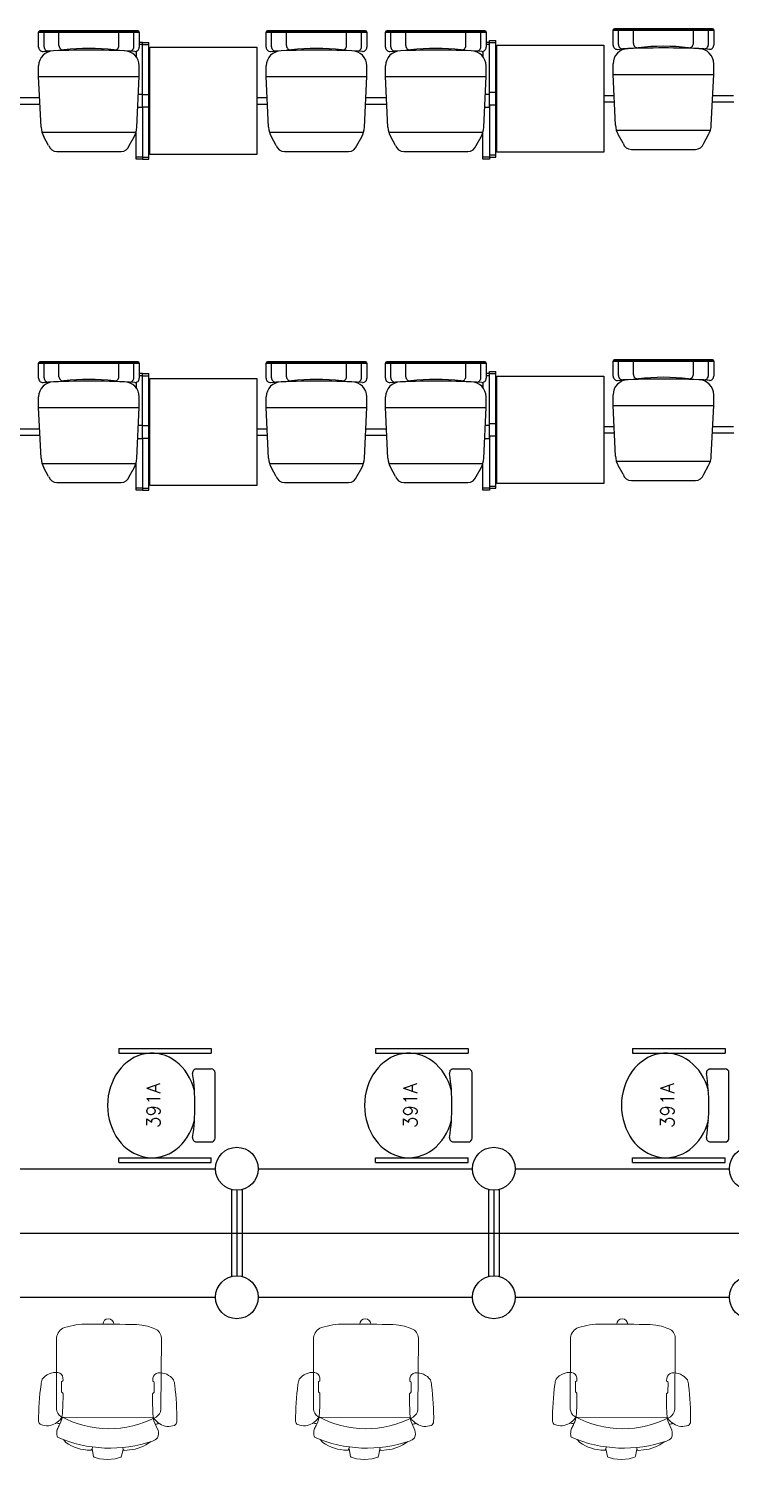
# Model space of a CAD drawing. Header units: inches. Extents: x 478327 to 492265, y -26791 to -22136.
# Drawn here: x 481550.1 to 481697.5, y -23527 to -23225.7 of the extents above; entities that cross this region are included whole.
import ezdxf
from ezdxf.enums import TextEntityAlignment as Align

# ---------------------------------------------------------------- set-up
doc = ezdxf.new("R2010")
doc.units = ezdxf.units.IN
doc.header["$MEASUREMENT"] = 0
doc.layers.add('A-furniture', color=8, linetype='Continuous', lineweight=9)
for name, color, linetype in [('I-WALL-IN', 3, 'Continuous'), ('MAR122', 9, 'Continuous'), ('MAR22', 255, 'Continuous')]:
    doc.layers.add(name, color=color, linetype=linetype)
doc.styles.add('ROMANS', font='romans')

# ---------------------------------------------------------------- blocks, each defined once
blk = doc.blocks.new('391A')
at = {"layer": 'MAR22'}
for p, q in [((-293.5, -86.6), (-293.5, -567)), ((-293.5, -86.6), (-269.5, -86.6)), ((-269.5, -86.6), (-269.5, -567)), ((273.6, -86.6), (273.6, -567)), ((297.6, -86.6), (273.6, -86.6)), ((297.6, -86.6), (297.6, -567)), ((-187.4, -490.1), (-187.4, -566.9)), ((191.4, -490.1), (191.4, -566.9)), ((-293.5, -567), (-269.5, -567)), ((-167.4, -586.9), (171.4, -586.9)), ((297.6, -567), (273.6, -567))]:
    blk.add_line(p, q, dxfattribs=at)
for centre, radius, start, end in [((-167.4, -490.1), 20, 81.58713, 180), ((2, 655.3), 1137.9, 261.58713, 278.41287), ((171.4, -490.1), 20, 0, 98.41287), ((-167.4, -566.9), 20, 180, 270), ((171.4, -566.9), 20, 270, 0)]:
    blk.add_arc(centre, radius, start, end, dxfattribs=at)
blk.add_ellipse((2, -259.2), major_axis=(-271.1, 0), ratio=0.849159, start_param=1.857345, end_param=7.567433, dxfattribs=at)
at = {"layer": 'MAR122', "linetype": 'Continuous', "style": 'ROMANS'}
for tag, flags, p in [('PRODNUM', 8, (1.6, -302.1)), ('COLOR', 1, (1.6, -415.4))]:
    blk.add_attdef(tag, text='', height=70, dxfattribs=dict(at, flags=flags)).set_placement(p, align=Align.CENTER)
blk = doc.blocks.new('A$C6A0E07C9')
at = {"layer": 'A-furniture'}
for p, q in [((-0.2138, 0.2718), (0.1182, 0.2876)), ((-0.2691, 0.1773), (-0.2664, 0.2046)), ((-0.0121, 0.2424), (-0.025, 0.2422)), ((-0.0115, 0.2426), (-0.0121, 0.2424)), ((-0.0112, 0.2428), (-0.0115, 0.2426)), ((-0.0079, 0.2484), (-0.0112, 0.2428)), ((0.0377, 0.2515), (-0.0033, 0.2499)), ((0.0418, 0.2505), (0.045, 0.2473)), ((0.045, 0.2473), (0.0464, 0.2461)), ((0.0464, 0.2461), (0.0478, 0.2453)), ((0.0478, 0.2453), (0.0485, 0.2451)), ((0.1585, 0.2497), (0.1792, -0.1667)), ((0.3152, 0.1516), (0.3188, 0.1294)), ((0.3146, 0.1213), (0.3056, 0.1197)), ((0.3131, 0.1211), (0.3466, 0.116)), ((0.3514, 0.1128), (0.36, 0.0876)), ((0.36, 0.0876), (0.3659, 0.0513)), ((-0.2907, 0.0196), (-0.2893, 0.0294)), ((-0.2883, 0.01), (-0.2907, 0.0196)), ((-0.2893, 0.0294), (-0.2841, 0.0379)), ((-0.2824, 0.002), (-0.2883, 0.01)), ((-0.2841, 0.0379), (-0.2762, 0.0438)), ((-0.2739, -0.003), (-0.2824, 0.002)), ((-0.2762, 0.0438), (-0.2666, 0.0462)), ((0.3636, 0.0146), (0.3576, -0.0113)), ((0.3659, 0.0513), (0.3636, 0.0146)), ((-0.2641, -0.0045), (-0.2739, -0.003)), ((0.3108, -0.0224), (0.3218, -0.0234)), ((0.3197, -0.023), (0.3546, -0.0146)), ((0.3546, -0.0146), (0.3564, -0.0132)), ((0.3564, -0.0132), (0.3576, -0.0113)), ((-0.1895, -0.2174), (0.1433, -0.1996)), ((0.0087, -0.176), (-0.0042, -0.1772)), ((0.0094, -0.1763), (0.0087, -0.176)), ((0.0097, -0.1764), (0.0094, -0.1763)), ((0.0135, -0.1816), (0.0097, -0.1764)), ((0.0591, -0.1802), (0.0183, -0.1827)), ((0.0631, -0.1788), (0.066, -0.1753)), ((0.066, -0.1753), (0.0673, -0.174)), ((0.0673, -0.174), (0.0686, -0.173)), ((0.0686, -0.173), (0.0692, -0.1728)), ((0.2962, -0.1472), (0.2839, -0.1595))]:
    blk.add_line(p, q, dxfattribs=at)
for centre, radius, start, end in [((0.0274, 0.2777), 0.0792, 129.49988, 189.11522), ((0.0065, 0.2825), 0.0635, 94.07923, 117.59377), ((0.2241, -0.8917), 1.2574, 92.35943, 100.17565), ((0.1721, 0.3454), 0.0192, 28.12557, 89.24362), ((0.1209, 0.3234), 0.0749, 330.37939, 24.51295), ((-0.21, 0.2233), 0.0487, 94.52598, 161.01093), ((0.117, 0.2414), 0.0463, 34.09018, 88.4441), ((0.1077, 0.3263), 0.0879, 309.67257, 333.02228), ((-1.1254, 2.7931), 2.8487, 297.11573, 298.06946), ((-0.9196, -0.0126), 1.143, 14.09314, 15.00562), ((0.2336, 0.2226), 0.0597, 72.52818, 107.70113), ((0.1951, 0.2221), 0.0806, 25.51985, 45.53867), ((0.5941, -0.0351), 0.8932, 162.12026, 164.43231), ((-0.0222, 0.2712), 0.0292, 192.00474, 264.44095), ((-0.0038, 0.2437), 0.00623, 84.84548, 131.31741), ((0.0374, 0.2414), 0.0101, 64.52807, 88.63913), ((0.0007, 1.5534), 1.3091, 272.08986, 276.67605), ((0.1493, 0.274), 0.0211, 279.8693, 313.34338), ((-0.2488, 0.0248), 0.4712, 334.59734, 30.97321), ((0.1704, 0.2449), 0.0129, 130.13659, 158.01734), ((0.1866, 0.1808), 0.0779, 100.05254, 108.26721), ((-0.3014, 0.0263), 0.6141, 339.61076, 22.04666), ((0.1276, 0.1249), 0.1894, 8.09249, 40.8276), ((0.1816, 0.1421), 0.4521, 175.52891, 182.09908), ((72.2191, 3.6268), 72.5738, 182.765274, 182.924882), ((0.31, 0.1288), 0.0088, 301.08798, 3.16667), ((0.3467, 0.1108), 0.00513, 22.81842, 91.00758), ((0.1162, -0.0378), 0.2107, 328.69616, 1.80788), ((0.3177, -0.0315), 0.00903, 2.12372, 63.37094), ((0.0809, -0.0616), 0.3414, 182.48103, 200.75528), ((-0.1856, -0.1603), 0.0572, 202.88209, 266.11689), ((0.0015, -0.2058), 0.0292, 101.25248, 173.68869), ((0.0171, -0.1766), 0.00623, 234.37601, 280.84795), ((0.0579, -0.1702), 0.0101, 277.0543, 301.16536), ((0.1515, -1.4793), 1.3091, 89.01739, 93.60357), ((0.138, -0.155), 0.0449, 276.79393, 330.15211), ((0.1724, -0.1915), 0.0211, 52.35005, 85.82413), ((0.197, -0.1553), 0.0211, 212.66016, 229.03524), ((0.1633, -0.2919), 0.1223, 63.05477, 80.63565), ((0.1362, -0.2476), 0.0879, 32.67116, 56.02087), ((-0.9196, -0.0126), 1.143, 350.69637, 351.61264), ((0.1491, -0.2435), 0.0749, 341.18048, 35.31404), ((0.3239, 0.0551), 0.2601, 246.15386, 250.81737), ((0.249, -0.1528), 0.0392, 254.29981, 275.99109), ((0.2537, -0.1401), 0.0518, 269.3553, 293.37881), ((0.0516, -0.2073), 0.0792, 176.57822, 236.19355), ((0.2022, -0.2604), 0.0192, 276.44982, 337.56787), ((0.0312, -0.2142), 0.0635, 248.09967, 271.6142), ((0.1312, 0.9758), 1.2574, 265.51777, 273.33401)]:
    blk.add_arc(centre, radius, start, end, dxfattribs=at)

msp = doc.modelspace()

# ---------------------------------------------------------------- linework, layer by layer
at = {"color": 7, "linetype": 'Continuous'}
for p, q in [((481573.062, -23226.196, 3.812), (481552.452, -23226.196, 3.812)), ((481620.886, -23226.196, 3.812), (481600.276, -23226.196, 3.812)), ((481645.962, -23226.196, 3.812), (481625.352, -23226.196, 3.812)), ((481693.786, -23225.746, 3.812), (481673.176, -23225.746, 3.812)), ((481548.044, -23240.225, 3.812), (481552.395, -23240.225, 3.812)), ((481574.007, -23239.55, 3.812), (481573.152, -23239.55, 3.812)), ((481574.007, -23242.25, 3.812), (481574.007, -23239.55, 3.812)), ((481574.007, -23239.55, 3.812), (481575.553, -23239.55, 3.812)), ((481574.007, -23242.25, 3.812), (481574.007, -23239.55, 3.812)), ((481598.053, -23240.225, 3.812), (481600.219, -23240.225, 3.812)), ((481620.944, -23240.225, 3.812), (481625.295, -23240.225, 3.812)), ((481646.907, -23239.55, 3.812), (481646.052, -23239.55, 3.812)), ((481646.907, -23239.1, 3.812), (481648.453, -23239.1, 3.812)), ((481646.907, -23241.8, 3.812), (481646.907, -23239.1, 3.812)), ((481646.907, -23242.25, 3.812), (481646.907, -23239.55, 3.812)), ((481670.888, -23241.125, 3.812), (481673.184, -23241.125, 3.812)), ((481670.953, -23239.775, 3.812), (481673.119, -23239.775, 3.812)), ((481693.779, -23241.125, 3.812), (481698.26, -23241.125, 3.812)), ((481693.844, -23239.775, 3.812), (481698.195, -23239.775, 3.812)), ((481547.979, -23241.575, 3.812), (481552.46, -23241.575, 3.812)), ((481573.022, -23242.25, 3.812), (481574.007, -23242.25, 3.812)), ((481575.553, -23242.25, 3.812), (481574.007, -23242.25, 3.812)), ((481597.988, -23241.575, 3.812), (481600.284, -23241.575, 3.812)), ((481620.879, -23241.575, 3.812), (481625.36, -23241.575, 3.812)), ((481645.922, -23242.25, 3.812), (481646.907, -23242.25, 3.812)), ((481648.453, -23241.8, 3.812), (481646.907, -23241.8, 3.812)), ((481693.786, -23295.262, 3.812), (481673.176, -23295.262, 3.812)), ((481573.062, -23295.712, 3.812), (481552.452, -23295.712, 3.812)), ((481620.886, -23295.712, 3.812), (481600.276, -23295.712, 3.812)), ((481645.962, -23295.712, 3.812), (481625.352, -23295.712, 3.812)), ((481548.044, -23309.741, 3.812), (481552.395, -23309.741, 3.812)), ((481574.007, -23309.066, 3.812), (481573.152, -23309.066, 3.812)), ((481574.007, -23311.766, 3.812), (481574.007, -23309.066, 3.812)), ((481574.007, -23309.066, 3.812), (481575.553, -23309.066, 3.812)), ((481574.007, -23311.766, 3.812), (481574.007, -23309.066, 3.812)), ((481598.053, -23309.741, 3.812), (481600.219, -23309.741, 3.812)), ((481620.944, -23309.741, 3.812), (481625.295, -23309.741, 3.812)), ((481646.907, -23309.066, 3.812), (481646.052, -23309.066, 3.812)), ((481646.907, -23308.616, 3.812), (481648.453, -23308.616, 3.812)), ((481646.907, -23311.316, 3.812), (481646.907, -23308.616, 3.812)), ((481646.907, -23311.766, 3.812), (481646.907, -23309.066, 3.812)), ((481670.953, -23309.291, 3.812), (481673.119, -23309.291, 3.812)), ((481693.844, -23309.291, 3.812), (481698.195, -23309.291, 3.812)), ((481547.979, -23311.091, 3.812), (481552.46, -23311.091, 3.812)), ((481573.022, -23311.766, 3.812), (481574.007, -23311.766, 3.812)), ((481575.553, -23311.766, 3.812), (481574.007, -23311.766, 3.812)), ((481597.988, -23311.091, 3.812), (481600.284, -23311.091, 3.812)), ((481620.879, -23311.091, 3.812), (481625.36, -23311.091, 3.812)), ((481645.922, -23311.766, 3.812), (481646.907, -23311.766, 3.812)), ((481648.453, -23311.316, 3.812), (481646.907, -23311.316, 3.812)), ((481670.888, -23310.641, 3.812), (481673.184, -23310.641, 3.812)), ((481693.779, -23310.641, 3.812), (481698.26, -23310.641, 3.812))]:
    msp.add_line(p, q, dxfattribs=at)
at = {"linetype": 'Continuous'}
for p, q in [((481672.906, -23229.189, 3.812), (481672.906, -23226.016, 3.812)), ((481674.031, -23229.081, 3.812), (481674.031, -23226.196, 3.812)), ((481677.181, -23228.86, 3.812), (481677.181, -23226.196, 3.812)), ((481689.781, -23228.86, 3.812), (481689.781, -23226.196, 3.812)), ((481692.931, -23229.081, 3.812), (481692.931, -23226.196, 3.812)), ((481694.056, -23226.016, 3.812), (481694.056, -23229.189, 3.812)), ((481552.182, -23229.639, 3.812), (481552.182, -23226.466, 3.812)), ((481553.307, -23229.531, 3.812), (481553.307, -23226.646, 3.812)), ((481556.457, -23229.31, 3.812), (481556.457, -23226.646, 3.812)), ((481569.057, -23229.31, 3.812), (481569.057, -23226.646, 3.812)), ((481572.207, -23229.531, 3.812), (481572.207, -23226.646, 3.812)), ((481573.332, -23226.466, 3.812), (481573.332, -23229.639, 3.812)), ((481600.006, -23229.639, 3.812), (481600.006, -23226.466, 3.812)), ((481601.131, -23229.531, 3.812), (481601.131, -23226.646, 3.812)), ((481604.281, -23229.31, 3.812), (481604.281, -23226.646, 3.812)), ((481616.881, -23229.31, 3.812), (481616.881, -23226.646, 3.812)), ((481620.031, -23229.531, 3.812), (481620.031, -23226.646, 3.812)), ((481621.156, -23226.466, 3.812), (481621.156, -23229.639, 3.812)), ((481625.082, -23229.639, 3.812), (481625.082, -23226.466, 3.812)), ((481626.207, -23229.531, 3.812), (481626.207, -23226.646, 3.812)), ((481629.357, -23229.31, 3.812), (481629.357, -23226.646, 3.812)), ((481641.957, -23229.31, 3.812), (481641.957, -23226.646, 3.812)), ((481645.107, -23229.531, 3.812), (481645.107, -23226.646, 3.812)), ((481646.232, -23226.466, 3.812), (481646.232, -23229.639, 3.812)), ((481553.103, -23230.538, 3.812), (481554.246, -23230.431, 3.812)), ((481572.411, -23230.538, 3.812), (481571.268, -23230.431, 3.812)), ((481600.927, -23230.538, 3.812), (481602.07, -23230.431, 3.812)), ((481620.235, -23230.538, 3.812), (481619.092, -23230.431, 3.812)), ((481626.003, -23230.538, 3.812), (481627.146, -23230.431, 3.812)), ((481645.311, -23230.538, 3.812), (481644.168, -23230.431, 3.812)), ((481673.827, -23230.088, 3.812), (481674.97, -23229.981, 3.812)), ((481693.135, -23230.088, 3.812), (481691.992, -23229.981, 3.812)), ((481552.182, -23235.803, 3.812), (481552.182, -23233.553, 3.812)), ((481573.332, -23235.803, 3.812), (481573.332, -23233.553, 3.812)), ((481600.006, -23235.803, 3.812), (481600.006, -23233.553, 3.812)), ((481621.156, -23235.803, 3.812), (481621.156, -23233.553, 3.812)), ((481625.082, -23235.803, 3.812), (481625.082, -23233.553, 3.812)), ((481646.232, -23235.803, 3.812), (481646.232, -23233.553, 3.812)), ((481672.906, -23235.353, 3.812), (481672.906, -23233.103, 3.812)), ((481694.056, -23235.353, 3.812), (481694.056, -23233.103, 3.812)), ((481552.182, -23235.803, 3.812), (481573.332, -23235.803, 3.812)), ((481552.694, -23246.441, 3.812), (481552.182, -23235.803, 3.812)), ((481572.821, -23246.441, 3.812), (481573.332, -23235.803, 3.812)), ((481600.006, -23235.803, 3.812), (481621.156, -23235.803, 3.812)), ((481600.518, -23246.441, 3.812), (481600.006, -23235.803, 3.812)), ((481620.645, -23246.441, 3.812), (481621.156, -23235.803, 3.812)), ((481625.082, -23235.803, 3.812), (481646.232, -23235.803, 3.812)), ((481625.594, -23246.441, 3.812), (481625.082, -23235.803, 3.812)), ((481645.721, -23246.441, 3.812), (481646.232, -23235.803, 3.812)), ((481672.906, -23235.353, 3.812), (481694.056, -23235.353, 3.812)), ((481673.418, -23245.991, 3.812), (481672.906, -23235.353, 3.812)), ((481693.545, -23245.991, 3.812), (481694.056, -23235.353, 3.812)), ((481673.598, -23247.053, 3.812), (481693.364, -23247.053, 3.812)), ((481552.874, -23247.503, 3.812), (481572.64, -23247.503, 3.812)), ((481554.286, -23250.244, 3.812), (481553.266, -23248.431, 3.812)), ((481571.228, -23250.244, 3.812), (481572.248, -23248.431, 3.812)), ((481600.698, -23247.503, 3.812), (481620.464, -23247.503, 3.812)), ((481602.11, -23250.244, 3.812), (481601.09, -23248.431, 3.812)), ((481619.052, -23250.244, 3.812), (481620.072, -23248.431, 3.812)), ((481625.774, -23247.503, 3.812), (481645.54, -23247.503, 3.812)), ((481627.186, -23250.244, 3.812), (481626.166, -23248.431, 3.812)), ((481644.128, -23250.244, 3.812), (481645.148, -23248.431, 3.812)), ((481675.01, -23249.794, 3.812), (481673.99, -23247.981, 3.812)), ((481691.952, -23249.794, 3.812), (481692.972, -23247.981, 3.812)), ((481556.018, -23251.553, 3.812), (481569.496, -23251.553, 3.812)), ((481603.842, -23251.553, 3.812), (481617.32, -23251.553, 3.812)), ((481628.918, -23251.553, 3.812), (481642.396, -23251.553, 3.812)), ((481676.742, -23251.103, 3.812), (481690.22, -23251.103, 3.812)), ((481672.906, -23298.705, 3.812), (481672.906, -23295.532, 3.812)), ((481694.056, -23295.532, 3.812), (481694.056, -23298.705, 3.812)), ((481552.182, -23299.155, 3.812), (481552.182, -23295.982, 3.812)), ((481553.307, -23299.047, 3.812), (481553.307, -23296.162, 3.812)), ((481556.457, -23298.826, 3.812), (481556.457, -23296.162, 3.812)), ((481569.057, -23298.826, 3.812), (481569.057, -23296.162, 3.812)), ((481572.207, -23299.047, 3.812), (481572.207, -23296.162, 3.812)), ((481573.332, -23295.982, 3.812), (481573.332, -23299.155, 3.812)), ((481600.006, -23299.155, 3.812), (481600.006, -23295.982, 3.812)), ((481601.131, -23299.047, 3.812), (481601.131, -23296.162, 3.812)), ((481604.281, -23298.826, 3.812), (481604.281, -23296.162, 3.812)), ((481616.881, -23298.826, 3.812), (481616.881, -23296.162, 3.812)), ((481620.031, -23299.047, 3.812), (481620.031, -23296.162, 3.812)), ((481621.156, -23295.982, 3.812), (481621.156, -23299.155, 3.812)), ((481625.082, -23299.155, 3.812), (481625.082, -23295.982, 3.812)), ((481626.207, -23299.047, 3.812), (481626.207, -23296.162, 3.812)), ((481629.357, -23298.826, 3.812), (481629.357, -23296.162, 3.812)), ((481641.957, -23298.826, 3.812), (481641.957, -23296.162, 3.812)), ((481645.107, -23299.047, 3.812), (481645.107, -23296.162, 3.812)), ((481646.232, -23295.982, 3.812), (481646.232, -23299.155, 3.812)), ((481674.031, -23298.597, 3.812), (481674.031, -23295.712, 3.812)), ((481677.181, -23298.376, 3.812), (481677.181, -23295.712, 3.812)), ((481689.781, -23298.376, 3.812), (481689.781, -23295.712, 3.812)), ((481692.931, -23298.597, 3.812), (481692.931, -23295.712, 3.812)), ((481553.103, -23300.054, 3.812), (481554.246, -23299.947, 3.812)), ((481572.411, -23300.054, 3.812), (481571.268, -23299.947, 3.812)), ((481600.927, -23300.054, 3.812), (481602.07, -23299.947, 3.812)), ((481620.235, -23300.054, 3.812), (481619.092, -23299.947, 3.812)), ((481626.003, -23300.054, 3.812), (481627.146, -23299.947, 3.812)), ((481645.311, -23300.054, 3.812), (481644.168, -23299.947, 3.812)), ((481673.827, -23299.604, 3.812), (481674.97, -23299.497, 3.812)), ((481693.135, -23299.604, 3.812), (481691.992, -23299.497, 3.812)), ((481552.182, -23305.319, 3.812), (481552.182, -23303.069, 3.812)), ((481573.332, -23305.319, 3.812), (481573.332, -23303.069, 3.812)), ((481600.006, -23305.319, 3.812), (481600.006, -23303.069, 3.812)), ((481621.156, -23305.319, 3.812), (481621.156, -23303.069, 3.812)), ((481625.082, -23305.319, 3.812), (481625.082, -23303.069, 3.812)), ((481646.232, -23305.319, 3.812), (481646.232, -23303.069, 3.812)), ((481672.906, -23304.869, 3.812), (481672.906, -23302.619, 3.812)), ((481694.056, -23304.869, 3.812), (481694.056, -23302.619, 3.812)), ((481552.182, -23305.319, 3.812), (481573.332, -23305.319, 3.812)), ((481552.694, -23315.957, 3.812), (481552.182, -23305.319, 3.812)), ((481572.821, -23315.957, 3.812), (481573.332, -23305.319, 3.812)), ((481600.006, -23305.319, 3.812), (481621.156, -23305.319, 3.812)), ((481600.518, -23315.957, 3.812), (481600.006, -23305.319, 3.812)), ((481620.645, -23315.957, 3.812), (481621.156, -23305.319, 3.812)), ((481625.082, -23305.319, 3.812), (481646.232, -23305.319, 3.812)), ((481625.594, -23315.957, 3.812), (481625.082, -23305.319, 3.812)), ((481645.721, -23315.957, 3.812), (481646.232, -23305.319, 3.812)), ((481672.906, -23304.869, 3.812), (481694.056, -23304.869, 3.812)), ((481673.418, -23315.507, 3.812), (481672.906, -23304.869, 3.812)), ((481693.545, -23315.507, 3.812), (481694.056, -23304.869, 3.812)), ((481673.598, -23316.569, 3.812), (481693.364, -23316.569, 3.812)), ((481552.874, -23317.019, 3.812), (481572.64, -23317.019, 3.812)), ((481554.286, -23319.76, 3.812), (481553.266, -23317.947, 3.812)), ((481571.228, -23319.76, 3.812), (481572.248, -23317.947, 3.812)), ((481600.698, -23317.019, 3.812), (481620.464, -23317.019, 3.812)), ((481602.11, -23319.76, 3.812), (481601.09, -23317.947, 3.812)), ((481619.052, -23319.76, 3.812), (481620.072, -23317.947, 3.812)), ((481625.774, -23317.019, 3.812), (481645.54, -23317.019, 3.812)), ((481627.186, -23319.76, 3.812), (481626.166, -23317.947, 3.812)), ((481644.128, -23319.76, 3.812), (481645.148, -23317.947, 3.812)), ((481675.01, -23319.31, 3.812), (481673.99, -23317.497, 3.812)), ((481691.952, -23319.31, 3.812), (481692.972, -23317.497, 3.812)), ((481556.018, -23321.069, 3.812), (481569.496, -23321.069, 3.812)), ((481603.842, -23321.069, 3.812), (481617.32, -23321.069, 3.812)), ((481628.918, -23321.069, 3.812), (481642.396, -23321.069, 3.812)), ((481676.742, -23320.619, 3.812), (481690.22, -23320.619, 3.812))]:
    msp.add_line(p, q, dxfattribs=at)
at = {"color": 7}
for p, q in [((481574.007, -23228.642, 3.812), (481573.332, -23228.642, 3.812)), ((481574.007, -23229.092, 3.812), (481573.332, -23229.092, 3.812)), ((481574.007, -23239.55, 3.812), (481574.007, -23228.642, 3.812)), ((481574.007, -23239.55, 3.812), (481574.007, -23228.642, 3.812)), ((481574.007, -23228.642, 3.812), (481575.357, -23228.642, 3.812)), ((481574.007, -23229.092, 3.812), (481575.357, -23229.092, 3.812)), ((481575.357, -23253.158, 3.812), (481575.357, -23228.642, 3.812)), ((481646.907, -23228.642, 3.812), (481646.232, -23228.642, 3.812)), ((481646.907, -23229.092, 3.812), (481646.232, -23229.092, 3.812)), ((481646.907, -23239.1, 3.812), (481646.907, -23228.192, 3.812)), ((481646.907, -23228.192, 3.812), (481648.257, -23228.192, 3.812)), ((481646.907, -23239.55, 3.812), (481646.907, -23228.642, 3.812)), ((481646.907, -23228.642, 3.812), (481648.257, -23228.642, 3.812)), ((481648.257, -23252.708, 3.812), (481648.257, -23228.192, 3.812)), ((481572.657, -23230.51, 3.812), (481572.657, -23231.605, 3.812)), ((481645.557, -23230.51, 3.812), (481645.557, -23231.605, 3.812)), ((481574.007, -23242.25, 3.812), (481574.007, -23253.158, 3.812)), ((481574.007, -23242.25, 3.812), (481574.007, -23253.158, 3.812)), ((481646.907, -23241.8, 3.812), (481646.907, -23252.708, 3.812)), ((481646.907, -23242.25, 3.812), (481646.907, -23253.158, 3.812)), ((481572.657, -23253.158, 3.812), (481572.657, -23247.446, 3.812)), ((481645.557, -23253.158, 3.812), (481645.557, -23247.446, 3.812)), ((481574.007, -23252.708, 3.812), (481572.657, -23252.708, 3.812)), ((481574.007, -23253.158, 3.812), (481572.657, -23253.158, 3.812)), ((481574.007, -23252.708, 3.812), (481575.357, -23252.708, 3.812)), ((481574.007, -23253.158, 3.812), (481575.357, -23253.158, 3.812)), ((481646.907, -23252.708, 3.812), (481645.557, -23252.708, 3.812)), ((481646.907, -23253.158, 3.812), (481645.557, -23253.158, 3.812)), ((481646.907, -23252.258, 3.812), (481648.257, -23252.258, 3.812)), ((481646.907, -23252.708, 3.812), (481648.257, -23252.708, 3.812)), ((481574.007, -23298.158, 3.812), (481573.332, -23298.158, 3.812)), ((481574.007, -23309.066, 3.812), (481574.007, -23298.158, 3.812)), ((481574.007, -23309.066, 3.812), (481574.007, -23298.158, 3.812)), ((481574.007, -23298.158, 3.812), (481575.357, -23298.158, 3.812)), ((481575.357, -23322.674, 3.812), (481575.357, -23298.158, 3.812)), ((481646.907, -23298.158, 3.812), (481646.232, -23298.158, 3.812)), ((481646.907, -23308.616, 3.812), (481646.907, -23297.708, 3.812)), ((481646.907, -23297.708, 3.812), (481648.257, -23297.708, 3.812)), ((481646.907, -23309.066, 3.812), (481646.907, -23298.158, 3.812)), ((481646.907, -23298.158, 3.812), (481648.257, -23298.158, 3.812)), ((481648.257, -23322.224, 3.812), (481648.257, -23297.708, 3.812)), ((481572.657, -23300.026, 3.812), (481572.657, -23301.121, 3.812)), ((481574.007, -23298.608, 3.812), (481573.332, -23298.608, 3.812)), ((481574.007, -23298.608, 3.812), (481575.357, -23298.608, 3.812)), ((481645.557, -23300.026, 3.812), (481645.557, -23301.121, 3.812)), ((481646.907, -23298.608, 3.812), (481646.232, -23298.608, 3.812)), ((481574.007, -23311.766, 3.812), (481574.007, -23322.674, 3.812)), ((481574.007, -23311.766, 3.812), (481574.007, -23322.674, 3.812)), ((481646.907, -23311.316, 3.812), (481646.907, -23322.224, 3.812)), ((481646.907, -23311.766, 3.812), (481646.907, -23322.674, 3.812)), ((481572.657, -23322.674, 3.812), (481572.657, -23316.962, 3.812)), ((481645.557, -23322.674, 3.812), (481645.557, -23316.962, 3.812)), ((481574.007, -23322.224, 3.812), (481572.657, -23322.224, 3.812)), ((481574.007, -23322.224, 3.812), (481575.357, -23322.224, 3.812)), ((481646.907, -23322.224, 3.812), (481645.557, -23322.224, 3.812)), ((481646.907, -23321.774, 3.812), (481648.257, -23321.774, 3.812)), ((481646.907, -23322.224, 3.812), (481648.257, -23322.224, 3.812)), ((481574.007, -23322.674, 3.812), (481572.657, -23322.674, 3.812)), ((481574.007, -23322.674, 3.812), (481575.357, -23322.674, 3.812)), ((481646.907, -23322.674, 3.812), (481645.557, -23322.674, 3.812))]:
    msp.add_line(p, q, dxfattribs=at)
at = {"color": 0, "linetype": 'Continuous'}
for p, q in [((481648.453, -23229.2, 3.812), (481670.953, -23229.2, 3.812)), ((481648.453, -23251.7, 3.812), (481648.453, -23229.2, 3.812)), ((481670.953, -23229.2, 3.812), (481670.953, -23251.7, 3.812)), ((481575.553, -23229.65, 3.812), (481598.053, -23229.65, 3.812)), ((481575.553, -23252.15, 3.812), (481575.553, -23229.65, 3.812)), ((481598.053, -23229.65, 3.812), (481598.053, -23252.15, 3.812)), ((481598.053, -23252.15, 3.812), (481575.553, -23252.15, 3.812)), ((481670.953, -23251.7, 3.812), (481648.453, -23251.7, 3.812)), ((481575.553, -23299.166, 3.812), (481598.053, -23299.166, 3.812)), ((481575.553, -23321.666, 3.812), (481575.553, -23299.166, 3.812)), ((481598.053, -23299.166, 3.812), (481598.053, -23321.666, 3.812)), ((481648.453, -23298.716, 3.812), (481670.953, -23298.716, 3.812)), ((481648.453, -23321.216, 3.812), (481648.453, -23298.716, 3.812)), ((481670.953, -23298.716, 3.812), (481670.953, -23321.216, 3.812)), ((481598.053, -23321.666, 3.812), (481575.553, -23321.666, 3.812)), ((481670.953, -23321.216, 3.812), (481648.453, -23321.216, 3.812))]:
    msp.add_line(p, q, dxfattribs=at)
for p, q in [((481592.714, -23469.497, 6.93), (481592.714, -23487.782, 6.93)), ((481593.839, -23469.639, 6.93), (481593.839, -23487.639, 6.93)), ((481594.964, -23469.497, 6.93), (481594.964, -23487.782, 6.93)), ((481646.714, -23469.497, 6.93), (481646.714, -23487.782, 6.93)), ((481647.839, -23469.639, 6.93), (481647.839, -23487.639, 6.93)), ((481648.964, -23469.497, 6.93), (481648.964, -23487.782, 6.93))]:
    msp.add_line(p, q)
at = {"color": 7, "linetype": 'Continuous', "const_width": 0.45, "elevation": 3.812}
for points in [[(481573.332, -23226.421), (481552.182, -23226.421)], [(481621.156, -23226.421), (481600.006, -23226.421)], [(481646.232, -23226.421), (481625.082, -23226.421)], [(481694.056, -23225.971), (481672.906, -23225.971)], [(481694.056, -23295.487), (481672.906, -23295.487)], [(481573.332, -23295.937), (481552.182, -23295.937)], [(481621.156, -23295.937), (481600.006, -23295.937)], [(481646.232, -23295.937), (481625.082, -23295.937)]]:
    msp.add_lwpolyline(points, dxfattribs=at)
for centre in [(481593.839, -23465.139, 6.93), (481647.839, -23465.139, 6.93), (481701.839, -23465.139, 6.93), (481593.839, -23492.139, 6.93), (481647.839, -23492.139, 6.93), (481701.839, -23492.139, 6.93)]:
    msp.add_circle(centre, 4.5)
at = {"linetype": 'Continuous'}
for centre, radius, start, end in [((481552.452, -23226.466, 3.812), 0.27, 90, 180), ((481573.062, -23226.466, 3.812), 0.27, 0, 90), ((481600.276, -23226.466, 3.812), 0.27, 90, 180), ((481620.886, -23226.466, 3.812), 0.27, 0, 90), ((481625.352, -23226.466, 3.812), 0.27, 90, 180), ((481645.962, -23226.466, 3.812), 0.27, 0, 90), ((481673.176, -23226.016, 3.812), 0.27, 90, 180), ((481693.786, -23226.016, 3.812), 0.27, 0, 90), ((481673.806, -23229.189, 3.812), 0.9, 180, 271.33537), ((481674.931, -23229.081, 3.812), 0.9, 180, 272.48441), ((481678.081, -23228.86, 3.812), 0.9, 180, 276.85765), ((481688.881, -23228.86, 3.812), 0.9, 263.14235, 0), ((481692.031, -23229.081, 3.812), 0.9, 267.51559, 0), ((481693.156, -23229.189, 3.812), 0.9, 268.66463, 0), ((481553.082, -23229.639, 3.812), 0.9, 180, 271.33537), ((481555.332, -23233.553, 3.812), 3.15, 90, 180), ((481554.207, -23229.531, 3.812), 0.9, 180, 272.48441), ((481562.757, -23426.589, 3.812), 196.343, 87.51559, 92.48441), ((481557.357, -23229.31, 3.812), 0.9, 180, 276.85765), ((481562.757, -23274.211, 3.812), 44.325, 83.14235, 96.85765), ((481568.157, -23229.31, 3.812), 0.9, 263.14235, 0), ((481570.182, -23233.553, 3.812), 3.15, 0, 90), ((481571.307, -23229.531, 3.812), 0.9, 267.51559, 0), ((481572.432, -23229.639, 3.812), 0.9, 268.66463, 0), ((481600.906, -23229.639, 3.812), 0.9, 180, 271.33537), ((481603.156, -23233.553, 3.812), 3.15, 90, 180), ((481602.031, -23229.531, 3.812), 0.9, 180, 272.48441), ((481610.581, -23426.589, 3.812), 196.343, 87.51559, 92.48441), ((481605.181, -23229.31, 3.812), 0.9, 180, 276.85765), ((481610.581, -23274.211, 3.812), 44.325, 83.14235, 96.85765), ((481615.981, -23229.31, 3.812), 0.9, 263.14235, 0), ((481618.006, -23233.553, 3.812), 3.15, 0, 90), ((481619.131, -23229.531, 3.812), 0.9, 267.51559, 0), ((481620.256, -23229.639, 3.812), 0.9, 268.66463, 0), ((481625.982, -23229.639, 3.812), 0.9, 180, 271.33537), ((481628.232, -23233.553, 3.812), 3.15, 90, 180), ((481627.107, -23229.531, 3.812), 0.9, 180, 272.48441), ((481635.657, -23426.589, 3.812), 196.343, 87.51559, 92.48441), ((481630.257, -23229.31, 3.812), 0.9, 180, 276.85765), ((481635.657, -23274.211, 3.812), 44.325, 83.14235, 96.85765), ((481641.057, -23229.31, 3.812), 0.9, 263.14235, 0), ((481643.082, -23233.553, 3.812), 3.15, 0, 90), ((481644.207, -23229.531, 3.812), 0.9, 267.51559, 0), ((481645.332, -23229.639, 3.812), 0.9, 268.66463, 0), ((481676.056, -23233.103, 3.812), 3.15, 90, 180), ((481683.481, -23426.139, 3.812), 196.343, 87.51559, 92.48441), ((481683.481, -23273.761, 3.812), 44.325, 83.14235, 96.85765), ((481690.906, -23233.103, 3.812), 3.15, 0, 90), ((481557.188, -23246.225, 3.812), 4.5, 182.75249, 209.35604), ((481568.326, -23246.225, 3.812), 4.5, 330.64396, 357.24751), ((481605.012, -23246.225, 3.812), 4.5, 182.75249, 209.35604), ((481616.15, -23246.225, 3.812), 4.5, 330.64396, 357.24751), ((481630.088, -23246.225, 3.812), 4.5, 182.75249, 209.35604), ((481641.226, -23246.225, 3.812), 4.5, 330.64396, 357.24751), ((481677.912, -23245.775, 3.812), 4.5, 182.75249, 209.35604), ((481689.05, -23245.775, 3.812), 4.5, 330.64396, 357.24751), ((481556.018, -23249.753, 3.812), 1.8, 195.81919, 270), ((481569.496, -23249.753, 3.812), 1.8, 270, 344.18081), ((481603.842, -23249.753, 3.812), 1.8, 195.81919, 270), ((481617.32, -23249.753, 3.812), 1.8, 270, 344.18081), ((481628.918, -23249.753, 3.812), 1.8, 195.81919, 270), ((481642.396, -23249.753, 3.812), 1.8, 270, 344.18081), ((481676.742, -23249.303, 3.812), 1.8, 195.81919, 270), ((481690.22, -23249.303, 3.812), 1.8, 270, 344.18081), ((481673.176, -23295.532, 3.812), 0.27, 90, 180), ((481693.786, -23295.532, 3.812), 0.27, 0, 90), ((481552.452, -23295.982, 3.812), 0.27, 90, 180), ((481573.062, -23295.982, 3.812), 0.27, 0, 90), ((481600.276, -23295.982, 3.812), 0.27, 90, 180), ((481620.886, -23295.982, 3.812), 0.27, 0, 90), ((481625.352, -23295.982, 3.812), 0.27, 90, 180), ((481645.962, -23295.982, 3.812), 0.27, 0, 90), ((481678.081, -23298.376, 3.812), 0.9, 180, 276.85765), ((481688.881, -23298.376, 3.812), 0.9, 263.14235, 0), ((481553.082, -23299.155, 3.812), 0.9, 180, 271.33537), ((481555.332, -23303.069, 3.812), 3.15, 90, 180), ((481554.207, -23299.047, 3.812), 0.9, 180, 272.48441), ((481562.757, -23496.105, 3.812), 196.343, 87.51559, 92.48441), ((481557.357, -23298.826, 3.812), 0.9, 180, 276.85765), ((481562.757, -23343.727, 3.812), 44.325, 83.14235, 96.85765), ((481568.157, -23298.826, 3.812), 0.9, 263.14235, 0), ((481570.182, -23303.069, 3.812), 3.15, 0, 90), ((481571.307, -23299.047, 3.812), 0.9, 267.51559, 0), ((481572.432, -23299.155, 3.812), 0.9, 268.66463, 0), ((481600.906, -23299.155, 3.812), 0.9, 180, 271.33537), ((481603.156, -23303.069, 3.812), 3.15, 90, 180), ((481602.031, -23299.047, 3.812), 0.9, 180, 272.48441), ((481610.581, -23496.105, 3.812), 196.343, 87.51559, 92.48441), ((481605.181, -23298.826, 3.812), 0.9, 180, 276.85765), ((481610.581, -23343.727, 3.812), 44.325, 83.14235, 96.85765), ((481615.981, -23298.826, 3.812), 0.9, 263.14235, 0), ((481618.006, -23303.069, 3.812), 3.15, 0, 90), ((481619.131, -23299.047, 3.812), 0.9, 267.51559, 0), ((481620.256, -23299.155, 3.812), 0.9, 268.66463, 0), ((481625.982, -23299.155, 3.812), 0.9, 180, 271.33537), ((481628.232, -23303.069, 3.812), 3.15, 90, 180), ((481627.107, -23299.047, 3.812), 0.9, 180, 272.48441), ((481635.657, -23496.105, 3.812), 196.343, 87.51559, 92.48441), ((481630.257, -23298.826, 3.812), 0.9, 180, 276.85765), ((481635.657, -23343.727, 3.812), 44.325, 83.14235, 96.85765), ((481641.057, -23298.826, 3.812), 0.9, 263.14235, 0), ((481643.082, -23303.069, 3.812), 3.15, 0, 90), ((481644.207, -23299.047, 3.812), 0.9, 267.51559, 0), ((481645.332, -23299.155, 3.812), 0.9, 268.66463, 0), ((481673.806, -23298.705, 3.812), 0.9, 180, 271.33537), ((481676.056, -23302.619, 3.812), 3.15, 90, 180), ((481674.931, -23298.597, 3.812), 0.9, 180, 272.48441), ((481683.481, -23495.655, 3.812), 196.343, 87.51559, 92.48441), ((481683.481, -23343.277, 3.812), 44.325, 83.14235, 96.85765), ((481690.906, -23302.619, 3.812), 3.15, 0, 90), ((481692.031, -23298.597, 3.812), 0.9, 267.51559, 0), ((481693.156, -23298.705, 3.812), 0.9, 268.66463, 0), ((481557.188, -23315.741, 3.812), 4.5, 182.75249, 209.35604), ((481568.326, -23315.741, 3.812), 4.5, 330.64396, 357.24751), ((481605.012, -23315.741, 3.812), 4.5, 182.75249, 209.35604), ((481616.15, -23315.741, 3.812), 4.5, 330.64396, 357.24751), ((481630.088, -23315.741, 3.812), 4.5, 182.75249, 209.35604), ((481641.226, -23315.741, 3.812), 4.5, 330.64396, 357.24751), ((481677.912, -23315.291, 3.812), 4.5, 182.75249, 209.35604), ((481689.05, -23315.291, 3.812), 4.5, 330.64396, 357.24751), ((481676.742, -23318.819, 3.812), 1.8, 195.81919, 270), ((481690.22, -23318.819, 3.812), 1.8, 270, 344.18081), ((481556.018, -23319.269, 3.812), 1.8, 195.81919, 270), ((481569.496, -23319.269, 3.812), 1.8, 270, 344.18081), ((481603.842, -23319.269, 3.812), 1.8, 195.81919, 270), ((481617.32, -23319.269, 3.812), 1.8, 270, 344.18081), ((481628.918, -23319.269, 3.812), 1.8, 195.81919, 270), ((481642.396, -23319.269, 3.812), 1.8, 270, 344.18081)]:
    msp.add_arc(centre, radius, start, end, dxfattribs=at)
at = {"layer": 'I-WALL-IN'}
for p, q in [((481544.339, -23465.139, 6.93), (481589.339, -23465.139, 6.93)), ((481598.339, -23465.139, 6.93), (481643.339, -23465.139, 6.93)), ((481652.339, -23465.139, 6.93), (481697.339, -23465.139, 6.93)), ((481054.964, -23478.639, 6.93), (481864.964, -23478.639, 6.93)), ((481544.339, -23492.139, 6.93), (481589.339, -23492.139, 6.93)), ((481598.339, -23492.139, 6.93), (481643.339, -23492.139, 6.93)), ((481652.339, -23492.139, 6.93), (481697.339, -23492.139, 6.93))]:
    msp.add_line(p, q, dxfattribs=at)

# ---------------------------------------------------------------- block references
at = {"color": 7, "ltscale": 100, "xscale": 0.04049999999065221, "yscale": 0.04049999999065221, "zscale": 0.04049999999065221, "rotation": 90}
for p in [(481565.494, -23451.931, 3.812), (481619.494, -23451.931, 3.812), (481673.494, -23451.931, 3.812)]:
    msp.add_blockref('391A', p, dxfattribs=at).add_auto_attribs({'PRODNUM': '391A'})
at = {"layer": 'A-furniture', "xscale": 45.00000000000906, "yscale": 45.00000000000906, "zscale": 45.00000000000906, "rotation": 266.8565271614821}
for p in [(481565.24, -23509.653, 6.93), (481619.24, -23509.653, 6.93), (481673.24, -23509.653, 6.93)]:
    msp.add_blockref('A$C6A0E07C9', p, dxfattribs=at)

doc.saveas('drawing.dxf')
